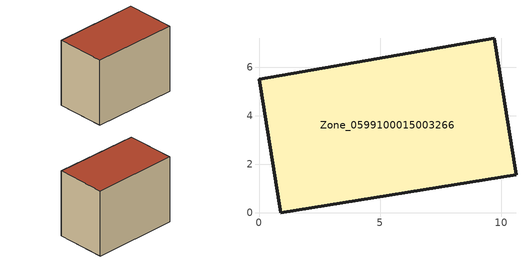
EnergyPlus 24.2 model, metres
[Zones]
Zone_0599100015003266
 floor ground (C_G): 0,5.51 9.71,7.18 10.6,1.56 0.89,0 z0.9
 wall outside (C_F): 9.71,7.18 0,5.51 0.89,0 10.6,1.56 9.71,7.18 z0.9:8.45
 roof outside (C_R): 0.89,0 10.6,1.56 9.71,7.18 0,5.51 z8.45
[BUILDING]
Pand.0599100015003266: North Axis=0; Terrain=City; Loads Convergence Tolerance Value=0.04; Temperature Convergence Tolerance Value=0.4; Solar Distribution=FullExterior; Maximum Number of Warmup Days=25; Minimum Number of Warmup Days=1
[Site:Location]
Rotterdam.The.Hague.AP_ZH_NLD Design_Conditions: Latitude=51.96; Longitude=4.45; Time Zone=1; Elevation=-4.5
[SITE:GROUNDTEMPERATURE:BUILDINGSURFACE]
18, 18, 18, 18, 18, 18, 18, 18, 18, 18, 18, 18
[MATERIAL] Thermal Absorptance=0.9; Solar Absorptance=0.7; Visible Absorptance=0.7
Name | Roughness | Thickness | Conductivity | Density | Specific Heat
G.TC.1975-1991 | MediumSmooth | 0.15 | 0.288461 | 540 | 1210
F.TC.1975-1991 | Rough | 0.3 | 0.230769 | 1920 | 840
R.TC.1975-1991 | MediumRough | 0.2 | 0.153846 | 1500 | 1000
[CONSTRUCTION]
C_G: G.TC.1975-1991
C_F: F.TC.1975-1991
C_R: R.TC.1975-1991
[ZONE]
Zone_0599100015003266: Type=1; Multiplier=1; Ceiling Height=Autocalculate; Volume=Autocalculate; Floor Area=autocalculate; Part of Total Floor Area=Yes
[ZONEINFILTRATION:DESIGNFLOWRATE]
Infil_Zone_0599100015003266: Zone or ZoneList or Space or SpaceList=Zone_0599100015003266; Schedule=AlwaysOn; Design Flow Rate Calculation Method=Flow/Area; Flow Rate per Floor Area=0.003; Constant Term Coefficient=1; Temperature Term Coefficient=0; Velocity Term Coefficient=0; Velocity Squared Term Coefficient=0
[HVACTEMPLATE:ZONE:IDEALLOADSAIRSYSTEM]
Zone_0599100015003266: Maximum Heating Supply Air Temperature=50; Minimum Cooling Supply Air Temperature=13; Maximum Heating Supply Air Humidity Ratio=0.0156; Minimum Cooling Supply Air Humidity Ratio=0.0077; Heating Limit=NoLimit; Cooling Limit=NoLimit; Dehumidification Control Type=ConstantSensibleHeatRatio; Cooling Sensible Heat Ratio=0.7; Dehumidification Setpoint=60; Humidification Control Type=None; Humidification Setpoint=30; Outdoor Air Method=None; Outdoor Air Flow Rate per Person=0.00944; Outdoor Air Flow Rate per Zone Floor Area=0; Outdoor Air Flow Rate per Zone=0; Demand Controlled Ventilation Type=None; Outdoor Air Economizer Type=NoEconomizer; Heat Recovery Type=None; Sensible Heat Recovery Effectiveness=0.7; Latent Heat Recovery Effectiveness=0.65
[ZONECONTROL:THERMOSTAT]
ThermostatControl_Zone_0599100015003266: Zone or ZoneList=Zone_0599100015003266; Control Type Schedule=DualSetpointControlType; Control 1=Thermostat_Zone_0599100015003266; Temperature Difference Between Cutout And Setpoint=0
[THERMOSTATSETPOINT:DUALSETPOINT]
Thermostat_Zone_0599100015003266: Heating Setpoint Temperature Schedule=HeatingSetpoint_Zone_0599100015003266; Cooling Setpoint Temperature Schedule=CoolingSetpoint_Zone_0599100015003266
[SCHEDULE:COMPACT]
HeatingSetpoint_Zone_0599100015003266: Through: 12/31, For: AllDays, Until: 24:00, 21
CoolingSetpoint_Zone_0599100015003266: Through: 12/31, For: AllDays, Until: 24:00, 24
DualSetpointControlType: Through: 12/31, For: AllDays, Until: 24:00, 4
AlwaysOn: Through: 12/31, For: AllDays, Until: 24:00, 1
